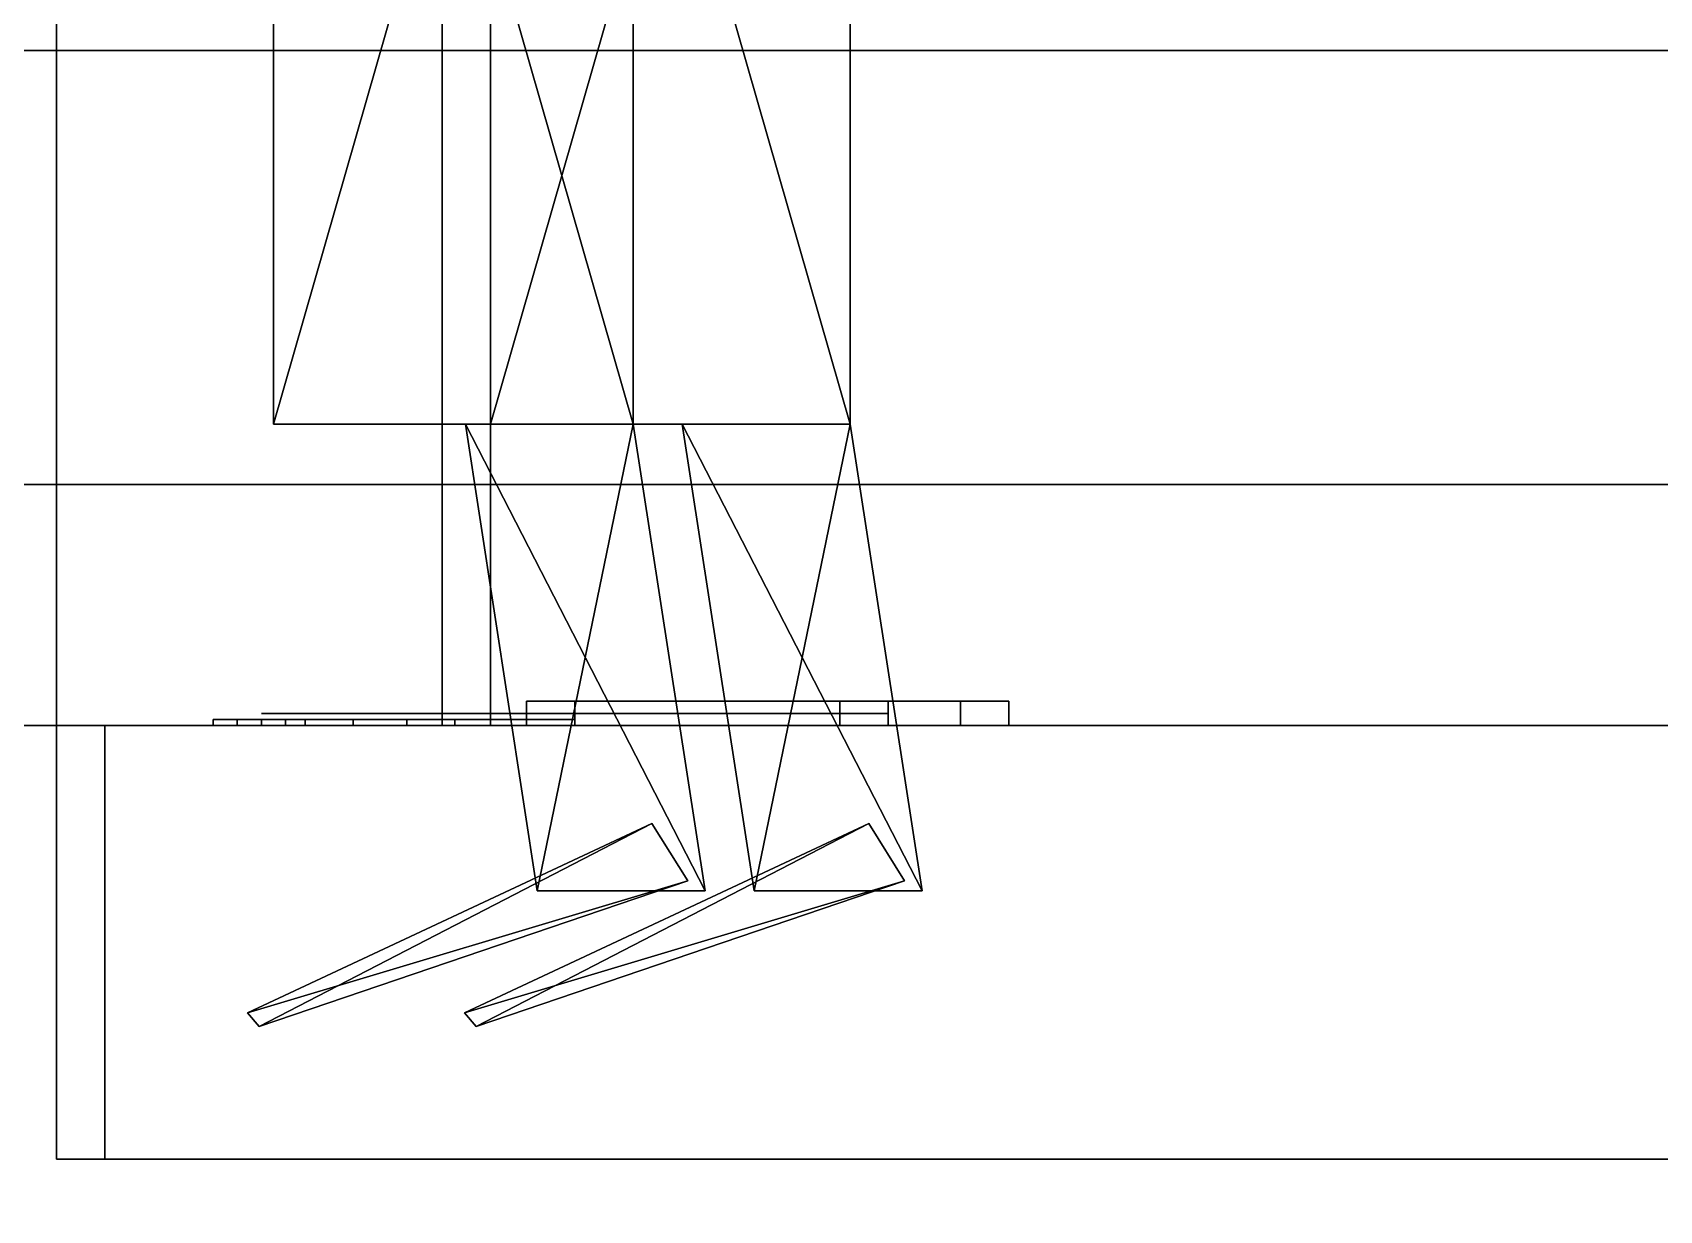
# Model space of a CAD drawing. Extents: x 0 to 5507, y -6518 to 0.
# Drawn here: x 181 to 248.5, y -820.1 to -771.2 of the extents above; entities that cross this region are included whole.
import ezdxf

# ---------------------------------------------------------------- set-up
doc = ezdxf.new("R2010")
doc.units = 0
for name, color, linetype in [('LAYER0', 7, 'CONTINUOUS'), ('LAYER221', 7, 'CONTINUOUS'), ('LAYER247', 7, 'CONTINUOUS'), ('LAYER248', 7, 'CONTINUOUS'), ('LAYER256', 28, 'CONTINUOUS'), ('LAYER257', 253, 'CONTINUOUS'), ('LAYER258', 28, 'CONTINUOUS'), ('LAYER259', 253, 'CONTINUOUS'), ('LAYER260', 28, 'CONTINUOUS'), ('LAYER261', 253, 'CONTINUOUS'), ('LAYER262', 254, 'CONTINUOUS'), ('LAYER266', 7, 'CONTINUOUS'), ('LAYER267', 7, 'CONTINUOUS'), ('LAYER268', 7, 'CONTINUOUS'), ('LAYER580', 254, 'CONTINUOUS'), ('LAYER585', 254, 'CONTINUOUS'), ('LAYER586', 7, 'CONTINUOUS'), ('LAYER590', 254, 'CONTINUOUS'), ('LAYER591', 28, 'CONTINUOUS'), ('LAYER592', 253, 'CONTINUOUS'), ('LAYER593', 28, 'CONTINUOUS'), ('LAYER594', 253, 'CONTINUOUS')]:
    doc.layers.add(name, color=color, linetype=linetype)

msp = doc.modelspace()

# ---------------------------------------------------------------- linework, layer by layer
at = {"layer": 'LAYER0', "invisible_edges": 1}
for points in [[(5507, 0), (0, -6518), (0, 0), (5507, 0)], [(5507, -6518, 5), (0, 0, 5), (0, -6518, 5), (5507, -6518, 5)], [(0, 0, 5), (5507, -6518, 5), (5507, 0, 5), (0, 0, 5)], [(0, -6518), (5507, 0), (5507, -6518), (0, -6518)]]:
    msp.add_3dface(points, dxfattribs=at)
at = {"layer": 'LAYER221', "invisible_edges": 1}
for points in [[(181.9999, -150, 905), (199.9999, -800, 905), (181.9999, -800, 905), (181.9999, -150, 905)], [(199.9999, -800, 905), (181.9999, -150, 905), (199.9999, -150, 905), (199.9999, -800, 905)], [(199.9999, -150, 2290), (181.9999, -800, 2290), (199.9999, -800, 2290), (199.9999, -150, 2290)], [(181.9999, -800, 2290), (199.9999, -150, 2290), (181.9999, -150, 2290), (181.9999, -800, 2290)], [(181.9999, -800, 2290), (181.9999, -150, 905), (181.9999, -800, 905), (181.9999, -800, 2290)], [(181.9999, -150, 905), (181.9999, -800, 2290), (181.9999, -150, 2290), (181.9999, -150, 905)], [(199.9999, -150, 2290), (199.9999, -800, 905), (199.9999, -150, 905), (199.9999, -150, 2290)], [(199.9999, -800, 905), (199.9999, -150, 2290), (199.9999, -800, 2290), (199.9999, -800, 905)], [(181.9999, -800, 2290), (199.9999, -800, 905), (199.9999, -800, 2290), (181.9999, -800, 2290)], [(199.9999, -800, 905), (181.9999, -800, 2290), (181.9999, -800, 905), (199.9999, -800, 905)]]:
    msp.add_3dface(points, dxfattribs=at)
at = {"layer": 'LAYER247', "invisible_edges": 1}
for points in [[(1064, -150, 906), (199.9999, -800, 906), (199.9999, -150, 906), (1064, -150, 906)], [(199.9999, -800, 906), (1064, -150, 906), (1064, -800, 906), (199.9999, -800, 906)], [(199.9999, -150, 924), (199.9999, -800, 906), (199.9999, -800, 924), (199.9999, -150, 924)], [(199.9999, -800, 906), (199.9999, -150, 924), (199.9999, -150, 906), (199.9999, -800, 906)], [(1064, -800, 924), (199.9999, -150, 924), (199.9999, -800, 924), (1064, -800, 924)], [(199.9999, -150, 924), (1064, -800, 924), (1064, -150, 924), (199.9999, -150, 924)], [(1064, -800, 924), (199.9999, -800, 906), (1064, -800, 906), (1064, -800, 924)], [(199.9999, -800, 906), (1064, -800, 924), (199.9999, -800, 924), (199.9999, -800, 906)]]:
    msp.add_3dface(points, dxfattribs=at)
at = {"layer": 'LAYER248', "invisible_edges": 1}
for points in [[(199.9999, -150, 2289), (1064, -800, 2289), (1064, -150, 2289), (199.9999, -150, 2289)], [(1064, -800, 2289), (199.9999, -150, 2289), (199.9999, -800, 2289), (1064, -800, 2289)], [(199.9999, -150, 2289), (199.9999, -800, 2271), (199.9999, -800, 2289), (199.9999, -150, 2289)], [(199.9999, -800, 2271), (199.9999, -150, 2289), (199.9999, -150, 2271), (199.9999, -800, 2271)], [(199.9999, -800, 2271), (1064, -150, 2271), (1064, -800, 2271), (199.9999, -800, 2271)], [(1064, -150, 2271), (199.9999, -800, 2271), (199.9999, -150, 2271), (1064, -150, 2271)], [(199.9999, -800, 2271), (1064, -800, 2289), (199.9999, -800, 2289), (199.9999, -800, 2271)], [(1064, -800, 2289), (199.9999, -800, 2271), (1064, -800, 2271), (1064, -800, 2289)]]:
    msp.add_3dface(points, dxfattribs=at)
at = {"layer": 'LAYER256'}
for points in [[(221.4999, -799, 987), (203.4999, -799, 987), (203.4999, -799, 987), (221.4999, -799, 987)], [(221.4999, -799, 1029), (203.4999, -799, 1029), (203.4999, -799, 1029), (221.4999, -799, 1029)], [(216.4999, -799, 999), (216.4999, -800, 999), (203.4999, -800, 999), (203.4999, -799, 999)], [(203.4999, -799, 999), (203.4999, -800, 999), (203.4999, -800, 987), (203.4999, -799, 987)], [(203.4999, -799, 987), (203.4999, -800, 987), (221.4999, -800, 987), (221.4999, -799, 987)], [(216.4999, -799, 1017), (216.4999, -800, 1017), (203.4999, -800, 1017), (203.4999, -799, 1017)], [(203.4999, -799, 1017), (203.4999, -800, 1017), (203.4999, -800, 1029), (203.4999, -799, 1029)], [(203.4999, -799, 1029), (203.4999, -800, 1029), (221.4999, -800, 1029), (221.4999, -799, 1029)], [(216.4999, -799, 999), (216.4999, -800, 999), (216.4999, -800, 1017), (216.4999, -799, 1017)], [(221.4999, -799, 1029), (221.4999, -800, 1029), (221.4999, -799, 1029)], [(221.4999, -800, 987), (221.4999, -800, 1029), (221.4999, -799, 1029), (221.4999, -799, 987)], [(203.4999, -800, 999), (203.4999, -800, 987), (203.4999, -800, 999)], [(203.4999, -800, 1017), (203.4999, -800, 1029), (203.4999, -800, 1017)], [(221.4999, -800, 987), (203.4999, -800, 987), (203.4999, -800, 1029), (221.4999, -800, 1029)], [(216.4999, -800, 999), (216.4999, -800, 1017), (216.4999, -800, 999)]]:
    msp.add_3dface(points, dxfattribs=at)
for points, invisible_edges in [([(221.4999, -799, 987), (216.4999, -799, 999), (203.4999, -799, 999), (203.4999, -799, 987)], 1), ([(221.4999, -799, 1029), (216.4999, -799, 1017), (203.4999, -799, 1017), (203.4999, -799, 1029)], 1), ([(221.4999, -799, 1029), (221.4999, -799, 987), (216.4999, -799, 999), (216.4999, -799, 1017)], 10), ([(191.4895, -799.75, 1003.025), (190.4999, -799.75, 1008), (192.4999, -799.75, 1008), (192.4999, -799.75, 1002.5)], 10), ([(190.4999, -799.75, 1008), (191.4895, -799.75, 1012.975), (192.4999, -799.75, 1013.5), (192.4999, -799.75, 1008)], 10), ([(194.3076, -799.75, 998.8076), (191.4895, -799.75, 1003.025), (192.4999, -799.75, 1002.5), (195.9999, -799.75, 1002.5)], 10), ([(191.4895, -799.75, 1012.975), (194.3076, -799.75, 1017.192), (195.9999, -799.75, 1013.5), (192.4999, -799.75, 1013.5)], 10), ([(192.4999, -799.5, 1013.5), (192.4999, -799.5, 1002.5), (199.4999, -799.5, 1002.5), (199.2904, -799.5, 1013.317)], 4), ([(198.525, -799.75, 995.9896), (194.3076, -799.75, 998.8076), (195.9999, -799.75, 1002.5), (199.4999, -799.75, 1002.5)], 10), ([(194.3076, -799.75, 1017.192), (198.525, -799.75, 1020.01), (199.4999, -799.75, 1013.5), (195.9999, -799.75, 1013.5)], 10), ([(203.4999, -799.75, 995), (198.525, -799.75, 995.9896), (199.4999, -799.75, 1002.5), (203.4999, -799.75, 999)], 2), ([(198.525, -799.75, 1020.01), (203.4999, -799.75, 1021), (203.4999, -799.75, 1017), (199.4999, -799.75, 1013.5)], 8), ([(199.2904, -799.5, 1013.317), (199.4999, -799.5, 1002.5), (203.4999, -799.5, 999), (203.4999, -799.5, 1017)], 5), ([(203.4999, -799.5, 1017), (203.4999, -799.5, 999), (216.4999, -799.5, 999), (216.4999, -799.5, 1017)], 1)]:
    msp.add_3dface(points, dxfattribs=dict(at, invisible_edges=invisible_edges))
at = {"layer": 'LAYER257'}
for points in [[(199.9999, -735.5, 1001.217), (214.9214, -787.5, 1001.217), (199.9999, -787.5, 1001.217), (199.9999, -735.5, 1001.217)], [(214.9214, -735.5, 1001.217), (214.9214, -787.5, 1001.217), (199.9999, -735.5, 1001.217), (214.9214, -735.5, 1001.217)], [(199.9999, -787.5, 1014.783), (214.9214, -735.5, 1014.783), (199.9999, -735.5, 1014.783), (199.9999, -787.5, 1014.783)], [(214.9214, -787.5, 1014.783), (214.9214, -735.5, 1014.783), (199.9999, -787.5, 1014.783), (214.9214, -787.5, 1014.783)], [(214.9214, -735.5, 1001.217), (214.9214, -787.5, 1014.783), (214.9214, -787.5, 1001.217), (214.9214, -735.5, 1001.217)], [(214.9214, -735.5, 1014.783), (214.9214, -787.5, 1014.783), (214.9214, -735.5, 1001.217), (214.9214, -735.5, 1014.783)], [(207.9581, -787.5, 1001.217), (217.9057, -806.8652, 1001.217), (210.9423, -806.8652, 1001.217), (207.9581, -787.5, 1001.217)], [(214.9214, -787.5, 1001.217), (217.9057, -806.8652, 1001.217), (207.9581, -787.5, 1001.217), (214.9214, -787.5, 1001.217)], [(210.9423, -806.8652, 1014.783), (214.9214, -787.5, 1014.783), (207.9581, -787.5, 1014.783), (210.9423, -806.8652, 1014.783)], [(217.9057, -806.8652, 1014.783), (214.9214, -787.5, 1014.783), (210.9423, -806.8652, 1014.783), (217.9057, -806.8652, 1014.783)], [(214.9214, -787.5, 1001.217), (217.9057, -806.8652, 1014.783), (217.9057, -806.8652, 1001.217), (214.9214, -787.5, 1001.217)], [(214.9214, -787.5, 1014.783), (217.9057, -806.8652, 1014.783), (214.9214, -787.5, 1001.217), (214.9214, -787.5, 1014.783)], [(215.6918, -804.0752, 1002.348), (199.4093, -812.5, 1002.348), (198.9182, -811.9229, 1002.348), (215.6918, -804.0752, 1002.348)], [(198.9182, -811.9229, 1013.652), (217.182, -806.4556, 1013.652), (215.6918, -804.0752, 1013.652), (198.9182, -811.9229, 1013.652)], [(217.182, -806.4556, 1002.348), (199.4093, -812.5, 1002.348), (215.6918, -804.0752, 1002.348), (217.182, -806.4556, 1002.348)], [(199.4093, -812.5, 1013.652), (217.182, -806.4556, 1013.652), (198.9182, -811.9229, 1013.652), (199.4093, -812.5, 1013.652)], [(217.182, -806.4556, 1002.348), (199.4093, -812.5, 1013.652), (199.4093, -812.5, 1002.348), (217.182, -806.4556, 1002.348)], [(217.182, -806.4556, 1013.652), (199.4093, -812.5, 1013.652), (217.182, -806.4556, 1002.348), (217.182, -806.4556, 1013.652)]]:
    msp.add_3dface(points, dxfattribs=at)
at = {"layer": 'LAYER258'}
for points in [[(221.4999, -799, 1576.5), (203.4999, -799, 1576.5), (203.4999, -799, 1576.5), (221.4999, -799, 1576.5)], [(221.4999, -799, 1618.5), (203.4999, -799, 1618.5), (203.4999, -799, 1618.5), (221.4999, -799, 1618.5)], [(216.4999, -799, 1588.5), (216.4999, -800, 1588.5), (203.4999, -800, 1588.5), (203.4999, -799, 1588.5)], [(203.4999, -799, 1588.5), (203.4999, -800, 1588.5), (203.4999, -800, 1576.5), (203.4999, -799, 1576.5)], [(203.4999, -799, 1576.5), (203.4999, -800, 1576.5), (221.4999, -800, 1576.5), (221.4999, -799, 1576.5)], [(216.4999, -799, 1606.5), (216.4999, -800, 1606.5), (203.4999, -800, 1606.5), (203.4999, -799, 1606.5)], [(203.4999, -799, 1606.5), (203.4999, -800, 1606.5), (203.4999, -800, 1618.5), (203.4999, -799, 1618.5)], [(203.4999, -799, 1618.5), (203.4999, -800, 1618.5), (221.4999, -800, 1618.5), (221.4999, -799, 1618.5)], [(216.4999, -799, 1588.5), (216.4999, -800, 1588.5), (216.4999, -800, 1606.5), (216.4999, -799, 1606.5)], [(221.4999, -799, 1618.5), (221.4999, -800, 1618.5), (221.4999, -799, 1618.5)], [(221.4999, -800, 1576.5), (221.4999, -800, 1618.5), (221.4999, -799, 1618.5), (221.4999, -799, 1576.5)], [(203.4999, -800, 1588.5), (203.4999, -800, 1576.5), (203.4999, -800, 1588.5)], [(203.4999, -800, 1606.5), (203.4999, -800, 1618.5), (203.4999, -800, 1606.5)], [(221.4999, -800, 1576.5), (203.4999, -800, 1576.5), (203.4999, -800, 1618.5), (221.4999, -800, 1618.5)], [(216.4999, -800, 1588.5), (216.4999, -800, 1606.5), (216.4999, -800, 1588.5)]]:
    msp.add_3dface(points, dxfattribs=at)
for points, invisible_edges in [([(221.4999, -799, 1576.5), (216.4999, -799, 1588.5), (203.4999, -799, 1588.5), (203.4999, -799, 1576.5)], 1), ([(221.4999, -799, 1618.5), (216.4999, -799, 1606.5), (203.4999, -799, 1606.5), (203.4999, -799, 1618.5)], 1), ([(221.4999, -799, 1618.5), (221.4999, -799, 1576.5), (216.4999, -799, 1588.5), (216.4999, -799, 1606.5)], 10), ([(191.4895, -799.75, 1592.525), (190.4999, -799.75, 1597.5), (192.4999, -799.75, 1597.5), (192.4999, -799.75, 1592)], 10), ([(190.4999, -799.75, 1597.5), (191.4895, -799.75, 1602.475), (192.4999, -799.75, 1603), (192.4999, -799.75, 1597.5)], 10), ([(194.3076, -799.75, 1588.308), (191.4895, -799.75, 1592.525), (192.4999, -799.75, 1592), (195.9999, -799.75, 1592)], 10), ([(191.4895, -799.75, 1602.475), (194.3076, -799.75, 1606.692), (195.9999, -799.75, 1603), (192.4999, -799.75, 1603)], 10), ([(192.4999, -799.5, 1603), (192.4999, -799.5, 1592), (199.4999, -799.5, 1592), (199.2904, -799.5, 1602.817)], 4), ([(198.525, -799.75, 1585.49), (194.3076, -799.75, 1588.308), (195.9999, -799.75, 1592), (199.4999, -799.75, 1592)], 10), ([(194.3076, -799.75, 1606.692), (198.525, -799.75, 1609.51), (199.4999, -799.75, 1603), (195.9999, -799.75, 1603)], 10), ([(203.4999, -799.75, 1584.5), (198.525, -799.75, 1585.49), (199.4999, -799.75, 1592), (203.4999, -799.75, 1588.5)], 2), ([(198.525, -799.75, 1609.51), (203.4999, -799.75, 1610.5), (203.4999, -799.75, 1606.5), (199.4999, -799.75, 1603)], 8), ([(199.2904, -799.5, 1602.817), (199.4999, -799.5, 1592), (203.4999, -799.5, 1588.5), (203.4999, -799.5, 1606.5)], 5), ([(203.4999, -799.5, 1606.5), (203.4999, -799.5, 1588.5), (216.4999, -799.5, 1588.5), (216.4999, -799.5, 1606.5)], 1)]:
    msp.add_3dface(points, dxfattribs=dict(at, invisible_edges=invisible_edges))
at = {"layer": 'LAYER259'}
for points in [[(199.9999, -735.5, 1590.717), (214.9214, -787.5, 1590.717), (199.9999, -787.5, 1590.717), (199.9999, -735.5, 1590.717)], [(214.9214, -735.5, 1590.717), (214.9214, -787.5, 1590.717), (199.9999, -735.5, 1590.717), (214.9214, -735.5, 1590.717)], [(199.9999, -787.5, 1604.283), (214.9214, -735.5, 1604.283), (199.9999, -735.5, 1604.283), (199.9999, -787.5, 1604.283)], [(214.9214, -787.5, 1604.283), (214.9214, -735.5, 1604.283), (199.9999, -787.5, 1604.283), (214.9214, -787.5, 1604.283)], [(214.9214, -735.5, 1590.717), (214.9214, -787.5, 1604.283), (214.9214, -787.5, 1590.717), (214.9214, -735.5, 1590.717)], [(214.9214, -735.5, 1604.283), (214.9214, -787.5, 1604.283), (214.9214, -735.5, 1590.717), (214.9214, -735.5, 1604.283)], [(207.9581, -787.5, 1590.717), (217.9057, -806.8652, 1590.717), (210.9423, -806.8652, 1590.717), (207.9581, -787.5, 1590.717)], [(214.9214, -787.5, 1590.717), (217.9057, -806.8652, 1590.717), (207.9581, -787.5, 1590.717), (214.9214, -787.5, 1590.717)], [(210.9423, -806.8652, 1604.283), (214.9214, -787.5, 1604.283), (207.9581, -787.5, 1604.283), (210.9423, -806.8652, 1604.283)], [(217.9057, -806.8652, 1604.283), (214.9214, -787.5, 1604.283), (210.9423, -806.8652, 1604.283), (217.9057, -806.8652, 1604.283)], [(214.9214, -787.5, 1590.717), (217.9057, -806.8652, 1604.283), (217.9057, -806.8652, 1590.717), (214.9214, -787.5, 1590.717)], [(214.9214, -787.5, 1604.283), (217.9057, -806.8652, 1604.283), (214.9214, -787.5, 1590.717), (214.9214, -787.5, 1604.283)], [(215.6918, -804.0752, 1591.848), (199.4093, -812.5, 1591.848), (198.9182, -811.9229, 1591.848), (215.6918, -804.0752, 1591.848)], [(198.9182, -811.9229, 1603.152), (217.182, -806.4556, 1603.152), (215.6918, -804.0752, 1603.152), (198.9182, -811.9229, 1603.152)], [(217.182, -806.4556, 1591.848), (199.4093, -812.5, 1591.848), (215.6918, -804.0752, 1591.848), (217.182, -806.4556, 1591.848)], [(199.4093, -812.5, 1603.152), (217.182, -806.4556, 1603.152), (198.9182, -811.9229, 1603.152), (199.4093, -812.5, 1603.152)], [(217.182, -806.4556, 1591.848), (199.4093, -812.5, 1603.152), (199.4093, -812.5, 1591.848), (217.182, -806.4556, 1591.848)], [(217.182, -806.4556, 1603.152), (199.4093, -812.5, 1603.152), (217.182, -806.4556, 1591.848), (217.182, -806.4556, 1603.152)]]:
    msp.add_3dface(points, dxfattribs=at)
at = {"layer": 'LAYER260'}
for points in [[(221.4999, -799, 2166), (203.4999, -799, 2166), (203.4999, -799, 2166), (221.4999, -799, 2166)], [(221.4999, -799, 2208), (203.4999, -799, 2208), (203.4999, -799, 2208), (221.4999, -799, 2208)], [(216.4999, -799, 2178), (216.4999, -800, 2178), (203.4999, -800, 2178), (203.4999, -799, 2178)], [(203.4999, -799, 2178), (203.4999, -800, 2178), (203.4999, -800, 2166), (203.4999, -799, 2166)], [(203.4999, -799, 2166), (203.4999, -800, 2166), (221.4999, -800, 2166), (221.4999, -799, 2166)], [(216.4999, -799, 2196), (216.4999, -800, 2196), (203.4999, -800, 2196), (203.4999, -799, 2196)], [(203.4999, -799, 2196), (203.4999, -800, 2196), (203.4999, -800, 2208), (203.4999, -799, 2208)], [(203.4999, -799, 2208), (203.4999, -800, 2208), (221.4999, -800, 2208), (221.4999, -799, 2208)], [(216.4999, -799, 2178), (216.4999, -800, 2178), (216.4999, -800, 2196), (216.4999, -799, 2196)], [(221.4999, -799, 2208), (221.4999, -800, 2208), (221.4999, -799, 2208)], [(221.4999, -800, 2166), (221.4999, -800, 2208), (221.4999, -799, 2208), (221.4999, -799, 2166)], [(203.4999, -800, 2178), (203.4999, -800, 2166), (203.4999, -800, 2178)], [(203.4999, -800, 2196), (203.4999, -800, 2208), (203.4999, -800, 2196)], [(221.4999, -800, 2166), (203.4999, -800, 2166), (203.4999, -800, 2208), (221.4999, -800, 2208)], [(216.4999, -800, 2178), (216.4999, -800, 2196), (216.4999, -800, 2178)]]:
    msp.add_3dface(points, dxfattribs=at)
for points, invisible_edges in [([(221.4999, -799, 2166), (216.4999, -799, 2178), (203.4999, -799, 2178), (203.4999, -799, 2166)], 1), ([(221.4999, -799, 2208), (216.4999, -799, 2196), (203.4999, -799, 2196), (203.4999, -799, 2208)], 1), ([(221.4999, -799, 2208), (221.4999, -799, 2166), (216.4999, -799, 2178), (216.4999, -799, 2196)], 10), ([(191.4895, -799.75, 2182.025), (190.4999, -799.75, 2187), (192.4999, -799.75, 2187), (192.4999, -799.75, 2181.5)], 10), ([(190.4999, -799.75, 2187), (191.4895, -799.75, 2191.975), (192.4999, -799.75, 2192.5), (192.4999, -799.75, 2187)], 10), ([(194.3076, -799.75, 2177.808), (191.4895, -799.75, 2182.025), (192.4999, -799.75, 2181.5), (195.9999, -799.75, 2181.5)], 10), ([(191.4895, -799.75, 2191.975), (194.3076, -799.75, 2196.192), (195.9999, -799.75, 2192.5), (192.4999, -799.75, 2192.5)], 10), ([(192.4999, -799.5, 2192.5), (192.4999, -799.5, 2181.5), (199.4999, -799.5, 2181.5), (199.2904, -799.5, 2192.317)], 4), ([(198.525, -799.75, 2174.99), (194.3076, -799.75, 2177.808), (195.9999, -799.75, 2181.5), (199.4999, -799.75, 2181.5)], 10), ([(194.3076, -799.75, 2196.192), (198.525, -799.75, 2199.01), (199.4999, -799.75, 2192.5), (195.9999, -799.75, 2192.5)], 10), ([(203.4999, -799.75, 2174), (198.525, -799.75, 2174.99), (199.4999, -799.75, 2181.5), (203.4999, -799.75, 2178)], 2), ([(198.525, -799.75, 2199.01), (203.4999, -799.75, 2200), (203.4999, -799.75, 2196), (199.4999, -799.75, 2192.5)], 8), ([(199.2904, -799.5, 2192.317), (199.4999, -799.5, 2181.5), (203.4999, -799.5, 2178), (203.4999, -799.5, 2196)], 5), ([(203.4999, -799.5, 2196), (203.4999, -799.5, 2178), (216.4999, -799.5, 2178), (216.4999, -799.5, 2196)], 1)]:
    msp.add_3dface(points, dxfattribs=dict(at, invisible_edges=invisible_edges))
at = {"layer": 'LAYER261'}
for points in [[(199.9999, -735.5, 2180.217), (214.9214, -787.5, 2180.217), (199.9999, -787.5, 2180.217), (199.9999, -735.5, 2180.217)], [(214.9214, -735.5, 2180.217), (214.9214, -787.5, 2180.217), (199.9999, -735.5, 2180.217), (214.9214, -735.5, 2180.217)], [(199.9999, -787.5, 2193.783), (214.9214, -735.5, 2193.783), (199.9999, -735.5, 2193.783), (199.9999, -787.5, 2193.783)], [(214.9214, -787.5, 2193.783), (214.9214, -735.5, 2193.783), (199.9999, -787.5, 2193.783), (214.9214, -787.5, 2193.783)], [(214.9214, -735.5, 2180.217), (214.9214, -787.5, 2193.783), (214.9214, -787.5, 2180.217), (214.9214, -735.5, 2180.217)], [(214.9214, -735.5, 2193.783), (214.9214, -787.5, 2193.783), (214.9214, -735.5, 2180.217), (214.9214, -735.5, 2193.783)], [(207.9581, -787.5, 2180.217), (217.9057, -806.8652, 2180.217), (210.9423, -806.8652, 2180.217), (207.9581, -787.5, 2180.217)], [(214.9214, -787.5, 2180.217), (217.9057, -806.8652, 2180.217), (207.9581, -787.5, 2180.217), (214.9214, -787.5, 2180.217)], [(210.9423, -806.8652, 2193.783), (214.9214, -787.5, 2193.783), (207.9581, -787.5, 2193.783), (210.9423, -806.8652, 2193.783)], [(217.9057, -806.8652, 2193.783), (214.9214, -787.5, 2193.783), (210.9423, -806.8652, 2193.783), (217.9057, -806.8652, 2193.783)], [(214.9214, -787.5, 2180.217), (217.9057, -806.8652, 2193.783), (217.9057, -806.8652, 2180.217), (214.9214, -787.5, 2180.217)], [(214.9214, -787.5, 2193.783), (217.9057, -806.8652, 2193.783), (214.9214, -787.5, 2180.217), (214.9214, -787.5, 2193.783)], [(215.6918, -804.0752, 2181.348), (199.4093, -812.5, 2181.348), (198.9182, -811.9229, 2181.348), (215.6918, -804.0752, 2181.348)], [(198.9182, -811.9229, 2192.652), (217.182, -806.4556, 2192.652), (215.6918, -804.0752, 2192.652), (198.9182, -811.9229, 2192.652)], [(217.182, -806.4556, 2181.348), (199.4093, -812.5, 2181.348), (215.6918, -804.0752, 2181.348), (217.182, -806.4556, 2181.348)], [(199.4093, -812.5, 2192.652), (217.182, -806.4556, 2192.652), (198.9182, -811.9229, 2192.652), (199.4093, -812.5, 2192.652)], [(217.182, -806.4556, 2181.348), (199.4093, -812.5, 2192.652), (199.4093, -812.5, 2181.348), (217.182, -806.4556, 2181.348)], [(217.182, -806.4556, 2192.652), (199.4093, -812.5, 2192.652), (217.182, -806.4556, 2181.348), (217.182, -806.4556, 2192.652)]]:
    msp.add_3dface(points, dxfattribs=at)
at = {"layer": 'LAYER262', "invisible_edges": 1}
for points in [[(630.4999, -800, 908), (183.9999, -800, 2287), (630.4999, -800, 2287), (630.4999, -800, 908)], [(183.9999, -800, 2287), (630.4999, -800, 908), (183.9999, -800, 908), (183.9999, -800, 2287)], [(630.4999, -800, 908), (183.9999, -818, 908), (183.9999, -800, 908), (630.4999, -800, 908)], [(183.9999, -818, 908), (630.4999, -800, 908), (630.4999, -818, 908), (183.9999, -818, 908)], [(183.9999, -818, 908), (183.9999, -800, 2287), (183.9999, -800, 908), (183.9999, -818, 908)], [(183.9999, -800, 2287), (183.9999, -818, 908), (183.9999, -818, 2287), (183.9999, -800, 2287)], [(630.4999, -818, 2287), (183.9999, -800, 2287), (183.9999, -818, 2287), (630.4999, -818, 2287)], [(183.9999, -800, 2287), (630.4999, -818, 2287), (630.4999, -800, 2287), (183.9999, -800, 2287)], [(183.9999, -818, 908), (630.4999, -818, 2287), (183.9999, -818, 2287), (183.9999, -818, 908)], [(630.4999, -818, 2287), (183.9999, -818, 908), (630.4999, -818, 908), (630.4999, -818, 2287)]]:
    msp.add_3dface(points, dxfattribs=at)
at = {"layer": 'LAYER266', "invisible_edges": 1}
for points in [[(199.9999, -174.6001, 1265.25), (622.9999, -800, 1265.25), (622.9999, -174.6001, 1265.25), (199.9999, -174.6001, 1265.25)], [(622.9999, -800, 1265.25), (199.9999, -174.6001, 1265.25), (199.9999, -800, 1265.25), (622.9999, -800, 1265.25)], [(199.9999, -174.6001, 1265.25), (199.9999, -800, 1247.25), (199.9999, -800, 1265.25), (199.9999, -174.6001, 1265.25)], [(199.9999, -800, 1247.25), (199.9999, -174.6001, 1265.25), (199.9999, -174.6001, 1247.25), (199.9999, -800, 1247.25)], [(199.9999, -800, 1247.25), (622.9999, -174.6001, 1247.25), (622.9999, -800, 1247.25), (199.9999, -800, 1247.25)], [(622.9999, -174.6001, 1247.25), (199.9999, -800, 1247.25), (199.9999, -174.6001, 1247.25), (622.9999, -174.6001, 1247.25)], [(199.9999, -800, 1247.25), (622.9999, -800, 1265.25), (199.9999, -800, 1265.25), (199.9999, -800, 1247.25)], [(622.9999, -800, 1265.25), (199.9999, -800, 1247.25), (622.9999, -800, 1247.25), (622.9999, -800, 1265.25)]]:
    msp.add_3dface(points, dxfattribs=at)
at = {"layer": 'LAYER267', "invisible_edges": 1}
for points in [[(199.9999, -174.6001, 1660.12), (622.9999, -800, 1660.12), (622.9999, -174.6001, 1660.12), (199.9999, -174.6001, 1660.12)], [(622.9999, -800, 1660.12), (199.9999, -174.6001, 1660.12), (199.9999, -800, 1660.12), (622.9999, -800, 1660.12)], [(199.9999, -174.6001, 1660.12), (199.9999, -800, 1642.12), (199.9999, -800, 1660.12), (199.9999, -174.6001, 1660.12)], [(199.9999, -800, 1642.12), (199.9999, -174.6001, 1660.12), (199.9999, -174.6001, 1642.12), (199.9999, -800, 1642.12)], [(199.9999, -800, 1642.12), (622.9999, -174.6001, 1642.12), (622.9999, -800, 1642.12), (199.9999, -800, 1642.12)], [(622.9999, -174.6001, 1642.12), (199.9999, -800, 1642.12), (199.9999, -174.6001, 1642.12), (622.9999, -174.6001, 1642.12)], [(199.9999, -800, 1642.12), (622.9999, -800, 1660.12), (199.9999, -800, 1660.12), (199.9999, -800, 1642.12)], [(622.9999, -800, 1660.12), (199.9999, -800, 1642.12), (622.9999, -800, 1642.12), (622.9999, -800, 1660.12)]]:
    msp.add_3dface(points, dxfattribs=at)
at = {"layer": 'LAYER268', "invisible_edges": 1}
for points in [[(199.9999, -174.6001, 1947.75), (622.9999, -800, 1947.75), (622.9999, -174.6001, 1947.75), (199.9999, -174.6001, 1947.75)], [(622.9999, -800, 1947.75), (199.9999, -174.6001, 1947.75), (199.9999, -800, 1947.75), (622.9999, -800, 1947.75)], [(199.9999, -174.6001, 1947.75), (199.9999, -800, 1929.75), (199.9999, -800, 1947.75), (199.9999, -174.6001, 1947.75)], [(199.9999, -800, 1929.75), (199.9999, -174.6001, 1947.75), (199.9999, -174.6001, 1929.75), (199.9999, -800, 1929.75)], [(199.9999, -800, 1929.75), (622.9999, -174.6001, 1929.75), (622.9999, -800, 1929.75), (199.9999, -800, 1929.75)], [(622.9999, -174.6001, 1929.75), (199.9999, -800, 1929.75), (199.9999, -174.6001, 1929.75), (622.9999, -174.6001, 1929.75)], [(199.9999, -800, 1929.75), (622.9999, -800, 1947.75), (199.9999, -800, 1947.75), (199.9999, -800, 1929.75)], [(622.9999, -800, 1947.75), (199.9999, -800, 1929.75), (622.9999, -800, 1929.75), (622.9999, -800, 1947.75)]]:
    msp.add_3dface(points, dxfattribs=at)
at = {"layer": 'LAYER580', "invisible_edges": 1}
for points in [[(1060, -772, 2360), (140, -772, 2290), (140, -772, 2360), (1060, -772, 2360)], [(140, -772, 2290), (1060, -772, 2360), (1060, -772, 2290), (140, -772, 2290)], [(1060, -790, 2290), (140, -772, 2290), (1060, -772, 2290), (1060, -790, 2290)], [(140, -772, 2290), (1060, -790, 2290), (140, -790, 2290), (140, -772, 2290)], [(140, -790, 2360), (1060, -772, 2360), (140, -772, 2360), (140, -790, 2360)], [(1060, -772, 2360), (140, -790, 2360), (1060, -790, 2360), (1060, -772, 2360)], [(1060, -790, 2290), (140, -790, 2360), (140, -790, 2290), (1060, -790, 2290)], [(140, -790, 2360), (1060, -790, 2290), (1060, -790, 2360), (140, -790, 2360)]]:
    msp.add_3dface(points, dxfattribs=at)
at = {"layer": 'LAYER585', "invisible_edges": 1}
for points in [[(180, -150, 5), (198, -800, 5), (180, -800, 5), (180, -150, 5)], [(198, -800, 5), (180, -150, 5), (198, -150, 5), (198, -800, 5)], [(198, -150, 905), (180, -800, 905), (198, -800, 905), (198, -150, 905)], [(180, -800, 905), (198, -150, 905), (180, -150, 905), (180, -800, 905)], [(198, -150, 905), (198, -800, 5), (198, -150, 5), (198, -150, 905)], [(198, -800, 5), (198, -150, 905), (198, -800, 905), (198, -800, 5)], [(180, -800, 905), (198, -800, 5), (198, -800, 905), (180, -800, 905)], [(198, -800, 5), (180, -800, 905), (180, -800, 5), (198, -800, 5)]]:
    msp.add_3dface(points, dxfattribs=at)
at = {"layer": 'LAYER586', "invisible_edges": 1}
for points in [[(198, -700, 905), (1064, -800, 905), (1064, -700, 905), (198, -700, 905)], [(1064, -800, 905), (198, -700, 905), (198, -800, 905), (1064, -800, 905)], [(198, -700, 905), (198, -800, 887), (198, -800, 905), (198, -700, 905)], [(198, -800, 887), (198, -700, 905), (198, -700, 887), (198, -800, 887)], [(198, -800, 887), (1064, -700, 887), (1064, -800, 887), (198, -800, 887)], [(1064, -700, 887), (198, -800, 887), (198, -700, 887), (1064, -700, 887)], [(198, -800, 887), (1064, -800, 905), (198, -800, 905), (198, -800, 887)], [(1064, -800, 905), (198, -800, 887), (1064, -800, 887), (1064, -800, 905)]]:
    msp.add_3dface(points, dxfattribs=at)
at = {"layer": 'LAYER590', "invisible_edges": 1}
for points in [[(628.5, -800, 15), (182, -800, 900), (628.5, -800, 900), (628.5, -800, 15)], [(182, -800, 900), (628.5, -800, 15), (182, -800, 15), (182, -800, 900)], [(628.5, -800, 15), (182, -818, 15), (182, -800, 15), (628.5, -800, 15)], [(182, -818, 15), (628.5, -800, 15), (628.5, -818, 15), (182, -818, 15)], [(182, -818, 15), (182, -800, 900), (182, -800, 15), (182, -818, 15)], [(182, -800, 900), (182, -818, 15), (182, -818, 900), (182, -800, 900)], [(628.5, -818, 900), (182, -800, 900), (182, -818, 900), (628.5, -818, 900)], [(182, -800, 900), (628.5, -818, 900), (628.5, -800, 900), (182, -800, 900)], [(182, -818, 15), (628.5, -818, 900), (182, -818, 900), (182, -818, 15)], [(628.5, -818, 900), (182, -818, 15), (628.5, -818, 15), (628.5, -818, 900)]]:
    msp.add_3dface(points, dxfattribs=at)
at = {"layer": 'LAYER591'}
for points in [[(219.5, -799, 94), (201.5, -799, 94), (201.5, -799, 94), (219.5, -799, 94)], [(219.5, -799, 136), (201.5, -799, 136), (201.5, -799, 136), (219.5, -799, 136)], [(214.5, -799, 106), (214.5, -800, 106), (201.5, -800, 106), (201.5, -799, 106)], [(201.5, -799, 106), (201.5, -800, 106), (201.5, -800, 94), (201.5, -799, 94)], [(201.5, -799, 94), (201.5, -800, 94), (219.5, -800, 94), (219.5, -799, 94)], [(214.5, -799, 124), (214.5, -800, 124), (201.5, -800, 124), (201.5, -799, 124)], [(201.5, -799, 124), (201.5, -800, 124), (201.5, -800, 136), (201.5, -799, 136)], [(201.5, -799, 136), (201.5, -800, 136), (219.5, -800, 136), (219.5, -799, 136)], [(214.5, -799, 106), (214.5, -800, 106), (214.5, -800, 124), (214.5, -799, 124)], [(219.5, -799, 136), (219.5, -800, 136), (219.5, -799, 136)], [(219.5, -800, 94), (219.5, -800, 136), (219.5, -799, 136), (219.5, -799, 94)], [(201.5, -800, 106), (201.5, -800, 94), (201.5, -800, 106)], [(201.5, -800, 124), (201.5, -800, 136), (201.5, -800, 124)], [(219.5, -800, 94), (201.5, -800, 94), (201.5, -800, 136), (219.5, -800, 136)], [(214.5, -800, 106), (214.5, -800, 124), (214.5, -800, 106)]]:
    msp.add_3dface(points, dxfattribs=at)
for points, invisible_edges in [([(219.5, -799, 94), (214.5, -799, 106), (201.5, -799, 106), (201.5, -799, 94)], 1), ([(219.5, -799, 136), (214.5, -799, 124), (201.5, -799, 124), (201.5, -799, 136)], 1), ([(219.5, -799, 136), (219.5, -799, 94), (214.5, -799, 106), (214.5, -799, 124)], 10), ([(189.4896, -799.75, 110.0251), (188.5, -799.75, 115), (190.5, -799.75, 115), (190.5, -799.75, 109.5)], 10), ([(188.5, -799.75, 115), (189.4896, -799.75, 119.9749), (190.5, -799.75, 120.5), (190.5, -799.75, 115)], 10), ([(192.3076, -799.75, 105.8076), (189.4896, -799.75, 110.0251), (190.5, -799.75, 109.5), (194, -799.75, 109.5)], 10), ([(189.4896, -799.75, 119.9749), (192.3076, -799.75, 124.1924), (194, -799.75, 120.5), (190.5, -799.75, 120.5)], 10), ([(190.5, -799.5, 120.5), (190.5, -799.5, 109.5), (197.5, -799.5, 109.5), (197.2905, -799.5, 120.3167)], 4), ([(196.5251, -799.75, 102.9896), (192.3076, -799.75, 105.8076), (194, -799.75, 109.5), (197.5, -799.75, 109.5)], 10), ([(192.3076, -799.75, 124.1924), (196.5251, -799.75, 127.0104), (197.5, -799.75, 120.5), (194, -799.75, 120.5)], 10), ([(201.5, -799.75, 102), (196.5251, -799.75, 102.9896), (197.5, -799.75, 109.5), (201.5, -799.75, 106)], 2), ([(196.5251, -799.75, 127.0104), (201.5, -799.75, 128), (201.5, -799.75, 124), (197.5, -799.75, 120.5)], 8), ([(197.2905, -799.5, 120.3167), (197.5, -799.5, 109.5), (201.5, -799.5, 106), (201.5, -799.5, 124)], 5), ([(201.5, -799.5, 124), (201.5, -799.5, 106), (214.5, -799.5, 106), (214.5, -799.5, 124)], 1)]:
    msp.add_3dface(points, dxfattribs=dict(at, invisible_edges=invisible_edges))
at = {"layer": 'LAYER592'}
for points in [[(191, -735.5, 108.2174), (205.9214, -787.5, 108.2174), (191, -787.5, 108.2174), (191, -735.5, 108.2174)], [(205.9214, -735.5, 108.2174), (205.9214, -787.5, 108.2174), (191, -735.5, 108.2174), (205.9214, -735.5, 108.2174)], [(191, -787.5, 121.7826), (205.9214, -735.5, 121.7826), (191, -735.5, 121.7826), (191, -787.5, 121.7826)], [(205.9214, -787.5, 121.7826), (205.9214, -735.5, 121.7826), (191, -787.5, 121.7826), (205.9214, -787.5, 121.7826)], [(205.9214, -735.5, 108.2174), (205.9214, -787.5, 121.7826), (205.9214, -787.5, 108.2174), (205.9214, -735.5, 108.2174)], [(205.9214, -735.5, 121.7826), (205.9214, -787.5, 121.7826), (205.9214, -735.5, 108.2174), (205.9214, -735.5, 121.7826)], [(198.9581, -787.5, 108.2174), (208.9058, -806.8652, 108.2174), (201.9424, -806.8652, 108.2174), (198.9581, -787.5, 108.2174)], [(205.9214, -787.5, 108.2174), (208.9058, -806.8652, 108.2174), (198.9581, -787.5, 108.2174), (205.9214, -787.5, 108.2174)], [(201.9424, -806.8652, 121.7826), (205.9214, -787.5, 121.7826), (198.9581, -787.5, 121.7826), (201.9424, -806.8652, 121.7826)], [(208.9058, -806.8652, 121.7826), (205.9214, -787.5, 121.7826), (201.9424, -806.8652, 121.7826), (208.9058, -806.8652, 121.7826)], [(205.9214, -787.5, 108.2174), (208.9058, -806.8652, 121.7826), (208.9058, -806.8652, 108.2174), (205.9214, -787.5, 108.2174)], [(205.9214, -787.5, 121.7826), (208.9058, -806.8652, 121.7826), (205.9214, -787.5, 108.2174), (205.9214, -787.5, 121.7826)], [(206.6919, -804.0752, 109.3477), (190.4094, -812.5, 109.3477), (189.9182, -811.9229, 109.3477), (206.6919, -804.0752, 109.3477)], [(189.9182, -811.9229, 120.652), (208.1821, -806.4556, 120.652), (206.6919, -804.0752, 120.652), (189.9182, -811.9229, 120.652)], [(208.1821, -806.4556, 109.3477), (190.4094, -812.5, 109.3477), (206.6919, -804.0752, 109.3477), (208.1821, -806.4556, 109.3477)], [(190.4094, -812.5, 120.652), (208.1821, -806.4556, 120.652), (189.9182, -811.9229, 120.652), (190.4094, -812.5, 120.652)], [(208.1821, -806.4556, 109.3477), (190.4094, -812.5, 120.652), (190.4094, -812.5, 109.3477), (208.1821, -806.4556, 109.3477)], [(208.1821, -806.4556, 120.652), (190.4094, -812.5, 120.652), (208.1821, -806.4556, 109.3477), (208.1821, -806.4556, 120.652)]]:
    msp.add_3dface(points, dxfattribs=at)
at = {"layer": 'LAYER593'}
for points in [[(219.5, -799, 778.9999), (201.5, -799, 778.9999), (201.5, -799, 778.9999), (219.5, -799, 778.9999)], [(219.5, -799, 820.9999), (201.5, -799, 820.9999), (201.5, -799, 820.9999), (219.5, -799, 820.9999)], [(214.5, -799, 790.9999), (214.5, -800, 790.9999), (201.5, -800, 790.9999), (201.5, -799, 790.9999)], [(201.5, -799, 790.9999), (201.5, -800, 790.9999), (201.5, -800, 778.9999), (201.5, -799, 778.9999)], [(201.5, -799, 778.9999), (201.5, -800, 778.9999), (219.5, -800, 778.9999), (219.5, -799, 778.9999)], [(214.5, -799, 808.9999), (214.5, -800, 808.9999), (201.5, -800, 808.9999), (201.5, -799, 808.9999)], [(201.5, -799, 808.9999), (201.5, -800, 808.9999), (201.5, -800, 820.9999), (201.5, -799, 820.9999)], [(201.5, -799, 820.9999), (201.5, -800, 820.9999), (219.5, -800, 820.9999), (219.5, -799, 820.9999)], [(214.5, -799, 790.9999), (214.5, -800, 790.9999), (214.5, -800, 808.9999), (214.5, -799, 808.9999)], [(219.5, -799, 820.9999), (219.5, -800, 820.9999), (219.5, -799, 820.9999)], [(219.5, -800, 778.9999), (219.5, -800, 820.9999), (219.5, -799, 820.9999), (219.5, -799, 778.9999)], [(201.5, -800, 790.9999), (201.5, -800, 778.9999), (201.5, -800, 790.9999)], [(201.5, -800, 808.9999), (201.5, -800, 820.9999), (201.5, -800, 808.9999)], [(219.5, -800, 778.9999), (201.5, -800, 778.9999), (201.5, -800, 820.9999), (219.5, -800, 820.9999)], [(214.5, -800, 790.9999), (214.5, -800, 808.9999), (214.5, -800, 790.9999)]]:
    msp.add_3dface(points, dxfattribs=at)
for points, invisible_edges in [([(219.5, -799, 778.9999), (214.5, -799, 790.9999), (201.5, -799, 790.9999), (201.5, -799, 778.9999)], 1), ([(219.5, -799, 820.9999), (214.5, -799, 808.9999), (201.5, -799, 808.9999), (201.5, -799, 820.9999)], 1), ([(219.5, -799, 820.9999), (219.5, -799, 778.9999), (214.5, -799, 790.9999), (214.5, -799, 808.9999)], 10), ([(189.4896, -799.75, 795.025), (188.5, -799.75, 799.9999), (190.5, -799.75, 799.9999), (190.5, -799.75, 794.4999)], 10), ([(188.5, -799.75, 799.9999), (189.4896, -799.75, 804.9748), (190.5, -799.75, 805.4999), (190.5, -799.75, 799.9999)], 10), ([(192.3076, -799.75, 790.8076), (189.4896, -799.75, 795.025), (190.5, -799.75, 794.4999), (194, -799.75, 794.4999)], 10), ([(189.4896, -799.75, 804.9748), (192.3076, -799.75, 809.1923), (194, -799.75, 805.4999), (190.5, -799.75, 805.4999)], 10), ([(190.5, -799.5, 805.4999), (190.5, -799.5, 794.4999), (197.5, -799.5, 794.4999), (197.2905, -799.5, 805.3166)], 4), ([(196.5251, -799.75, 787.9895), (192.3076, -799.75, 790.8076), (194, -799.75, 794.4999), (197.5, -799.75, 794.4999)], 10), ([(192.3076, -799.75, 809.1923), (196.5251, -799.75, 812.0104), (197.5, -799.75, 805.4999), (194, -799.75, 805.4999)], 10), ([(201.5, -799.75, 786.9999), (196.5251, -799.75, 787.9895), (197.5, -799.75, 794.4999), (201.5, -799.75, 790.9999)], 2), ([(196.5251, -799.75, 812.0104), (201.5, -799.75, 812.9999), (201.5, -799.75, 808.9999), (197.5, -799.75, 805.4999)], 8), ([(197.2905, -799.5, 805.3166), (197.5, -799.5, 794.4999), (201.5, -799.5, 790.9999), (201.5, -799.5, 808.9999)], 5), ([(201.5, -799.5, 808.9999), (201.5, -799.5, 790.9999), (214.5, -799.5, 790.9999), (214.5, -799.5, 808.9999)], 1)]:
    msp.add_3dface(points, dxfattribs=dict(at, invisible_edges=invisible_edges))
at = {"layer": 'LAYER594'}
for points in [[(191, -735.5, 793.2173), (205.9214, -787.5, 793.2173), (191, -787.5, 793.2173), (191, -735.5, 793.2173)], [(205.9214, -735.5, 793.2173), (205.9214, -787.5, 793.2173), (191, -735.5, 793.2173), (205.9214, -735.5, 793.2173)], [(191, -787.5, 806.7825), (205.9214, -735.5, 806.7825), (191, -735.5, 806.7825), (191, -787.5, 806.7825)], [(205.9214, -787.5, 806.7825), (205.9214, -735.5, 806.7825), (191, -787.5, 806.7825), (205.9214, -787.5, 806.7825)], [(205.9214, -735.5, 793.2173), (205.9214, -787.5, 806.7825), (205.9214, -787.5, 793.2173), (205.9214, -735.5, 793.2173)], [(205.9214, -735.5, 806.7825), (205.9214, -787.5, 806.7825), (205.9214, -735.5, 793.2173), (205.9214, -735.5, 806.7825)], [(198.9581, -787.5, 793.2173), (208.9058, -806.8652, 793.2173), (201.9424, -806.8652, 793.2173), (198.9581, -787.5, 793.2173)], [(205.9214, -787.5, 793.2173), (208.9058, -806.8652, 793.2173), (198.9581, -787.5, 793.2173), (205.9214, -787.5, 793.2173)], [(201.9424, -806.8652, 806.7825), (205.9214, -787.5, 806.7825), (198.9581, -787.5, 806.7825), (201.9424, -806.8652, 806.7825)], [(208.9058, -806.8652, 806.7825), (205.9214, -787.5, 806.7825), (201.9424, -806.8652, 806.7825), (208.9058, -806.8652, 806.7825)], [(205.9214, -787.5, 793.2173), (208.9058, -806.8652, 806.7825), (208.9058, -806.8652, 793.2173), (205.9214, -787.5, 793.2173)], [(205.9214, -787.5, 806.7825), (208.9058, -806.8652, 806.7825), (205.9214, -787.5, 793.2173), (205.9214, -787.5, 806.7825)], [(206.6919, -804.0752, 794.3476), (190.4094, -812.5, 794.3476), (189.9182, -811.9229, 794.3476), (206.6919, -804.0752, 794.3476)], [(189.9182, -811.9229, 805.652), (208.1821, -806.4556, 805.652), (206.6919, -804.0752, 805.652), (189.9182, -811.9229, 805.652)], [(208.1821, -806.4556, 794.3476), (190.4094, -812.5, 794.3476), (206.6919, -804.0752, 794.3476), (208.1821, -806.4556, 794.3476)], [(190.4094, -812.5, 805.652), (208.1821, -806.4556, 805.652), (189.9182, -811.9229, 805.652), (190.4094, -812.5, 805.652)], [(208.1821, -806.4556, 794.3476), (190.4094, -812.5, 805.652), (190.4094, -812.5, 794.3476), (208.1821, -806.4556, 794.3476)], [(208.1821, -806.4556, 805.652), (190.4094, -812.5, 805.652), (208.1821, -806.4556, 794.3476), (208.1821, -806.4556, 805.652)]]:
    msp.add_3dface(points, dxfattribs=at)

# ---------------------------------------------------------------- meshes
at = {"layer": 'LAYER256'}
mesh = msp.add_polymesh((2, 9), dxfattribs=at)
for k, corner in enumerate([(203.4999, -799.75, 995), (198.525, -799.75, 995.9896), (194.3076, -799.75, 998.8076), (191.4895, -799.75, 1003.025), (190.4999, -799.75, 1008), (191.4895, -799.75, 1012.975), (194.3076, -799.75, 1017.192), (198.525, -799.75, 1020.01), (203.4999, -799.75, 1021), (203.4999, -800, 995), (198.525, -800, 995.9896), (194.3076, -800, 998.8076), (191.4895, -800, 1003.025), (190.4999, -800, 1008), (191.4895, -800, 1012.975), (194.3076, -800, 1017.192), (198.525, -800, 1020.01), (203.4999, -800, 1021)]):
    mesh.set_mesh_vertex(divmod(k, 9), corner)
at = {"layer": 'LAYER258'}
mesh = msp.add_polymesh((2, 9), dxfattribs=at)
for k, corner in enumerate([(203.4999, -799.75, 1584.5), (198.525, -799.75, 1585.49), (194.3076, -799.75, 1588.308), (191.4895, -799.75, 1592.525), (190.4999, -799.75, 1597.5), (191.4895, -799.75, 1602.475), (194.3076, -799.75, 1606.692), (198.525, -799.75, 1609.51), (203.4999, -799.75, 1610.5), (203.4999, -800, 1584.5), (198.525, -800, 1585.49), (194.3076, -800, 1588.308), (191.4895, -800, 1592.525), (190.4999, -800, 1597.5), (191.4895, -800, 1602.475), (194.3076, -800, 1606.692), (198.525, -800, 1609.51), (203.4999, -800, 1610.5)]):
    mesh.set_mesh_vertex(divmod(k, 9), corner)
at = {"layer": 'LAYER260'}
mesh = msp.add_polymesh((2, 9), dxfattribs=at)
for k, corner in enumerate([(203.4999, -799.75, 2174), (198.525, -799.75, 2174.99), (194.3076, -799.75, 2177.808), (191.4895, -799.75, 2182.025), (190.4999, -799.75, 2187), (191.4895, -799.75, 2191.975), (194.3076, -799.75, 2196.192), (198.525, -799.75, 2199.01), (203.4999, -799.75, 2200), (203.4999, -800, 2174), (198.525, -800, 2174.99), (194.3076, -800, 2177.808), (191.4895, -800, 2182.025), (190.4999, -800, 2187), (191.4895, -800, 2191.975), (194.3076, -800, 2196.192), (198.525, -800, 2199.01), (203.4999, -800, 2200)]):
    mesh.set_mesh_vertex(divmod(k, 9), corner)
at = {"layer": 'LAYER591'}
mesh = msp.add_polymesh((2, 9), dxfattribs=at)
for k, corner in enumerate([(201.5, -799.75, 102), (196.5251, -799.75, 102.9896), (192.3076, -799.75, 105.8076), (189.4896, -799.75, 110.0251), (188.5, -799.75, 115), (189.4896, -799.75, 119.9749), (192.3076, -799.75, 124.1924), (196.5251, -799.75, 127.0104), (201.5, -799.75, 128), (201.5, -800, 102), (196.5251, -800, 102.9896), (192.3076, -800, 105.8076), (189.4896, -800, 110.0251), (188.5, -800, 115), (189.4896, -800, 119.9749), (192.3076, -800, 124.1924), (196.5251, -800, 127.0104), (201.5, -800, 128)]):
    mesh.set_mesh_vertex(divmod(k, 9), corner)
at = {"layer": 'LAYER593'}
mesh = msp.add_polymesh((2, 9), dxfattribs=at)
for k, corner in enumerate([(201.5, -799.75, 786.9999), (196.5251, -799.75, 787.9895), (192.3076, -799.75, 790.8076), (189.4896, -799.75, 795.025), (188.5, -799.75, 799.9999), (189.4896, -799.75, 804.9748), (192.3076, -799.75, 809.1923), (196.5251, -799.75, 812.0104), (201.5, -799.75, 812.9999), (201.5, -800, 786.9999), (196.5251, -800, 787.9895), (192.3076, -800, 790.8076), (189.4896, -800, 795.025), (188.5, -800, 799.9999), (189.4896, -800, 804.9748), (192.3076, -800, 809.1923), (196.5251, -800, 812.0104), (201.5, -800, 812.9999)]):
    mesh.set_mesh_vertex(divmod(k, 9), corner)

doc.saveas('drawing.dxf')
